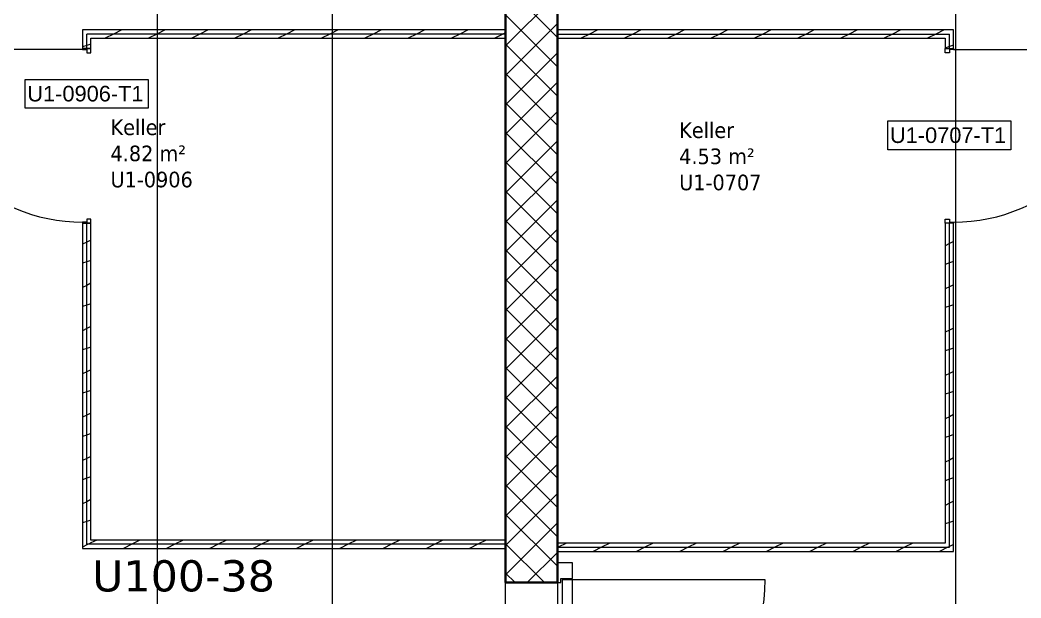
# Model space of a CAD drawing. Extents: x -1907 to 937, y -179 to 966.
# Drawn here: x -819.7 to -723.4, y 766.9 to 822.5 of the extents above; entities that cross this region are included whole.
import ezdxf
from ezdxf.lldxf.tags import DXFTag

# ---------------------------------------------------------------- set-up
doc = ezdxf.new("R2010")
doc.units = 0
doc.layers.get('0').update_dxf_attribs({"lineweight": 13})
for name, color, linetype, lineweight in [('A-AREA-____-IDEN', 7, 'Continuous', 5), ('A-DOOR-____-IDEN', 7, 'Continuous', 5), ('A-DOOR-____-OTLN', 7, 'Continuous', 9), ('A-DOOR-FRAM-MCUT', 7, 'Continuous', 9), ('A-DOOR-OPNG-OTLN', 7, 'Continuous', 9), ('A-WALL-____-MCUT', 7, 'Continuous', 35), ('A-WALL-____-PATT', 7, 'Continuous', 35), ('A-WALL-FNSH-MCUT', 7, 'Continuous', 35), ('S-GRID-____-OTLN', 7, 'Continuous', 5)]:
    doc.layers.add(name, color=color, linetype=linetype, lineweight=lineweight)
doc.styles.get("Standard").update_dxf_attribs({"font": 'arial.ttf'})
tags = doc.linetypes.add('_Rasterlinie_', pattern=[0.375, 0.2, -0.05, 0.075, -0.05]).pattern_tags.tags
tags[10:11] = [DXFTag(74, 4), DXFTag(75, 0), DXFTag(340, '0'), DXFTag(46, 1.0), DXFTag(50, 0.0), DXFTag(44, 0.0), DXFTag(45, 0.0)]
tags[8:9] = [DXFTag(74, 4), DXFTag(75, 0), DXFTag(340, '0'), DXFTag(46, 1.0), DXFTag(50, 0.0), DXFTag(44, 0.0), DXFTag(45, 0.0)]
tags[6:7] = [DXFTag(74, 4), DXFTag(75, 0), DXFTag(340, '0'), DXFTag(46, 1.0), DXFTag(50, 0.0), DXFTag(44, 0.0), DXFTag(45, 0.0)]
tags[4:5] = [DXFTag(74, 4), DXFTag(75, 0), DXFTag(340, '0'), DXFTag(46, 1.0), DXFTag(50, 0.0), DXFTag(44, 0.0), DXFTag(45, 0.0)]
tags = doc.linetypes.add('Strich Punkt fein', pattern=[0.2, 0.1, -0.05, 0, -0.05]).pattern_tags.tags
tags[10:11] = [DXFTag(74, 4), DXFTag(75, 0), DXFTag(340, '0'), DXFTag(46, 1.0), DXFTag(50, 0.0), DXFTag(44, 0.0), DXFTag(45, 0.0)]
tags[8:9] = [DXFTag(74, 4), DXFTag(75, 0), DXFTag(340, '0'), DXFTag(46, 1.0), DXFTag(50, 0.0), DXFTag(44, 0.0), DXFTag(45, 0.0)]
tags[6:7] = [DXFTag(74, 4), DXFTag(75, 0), DXFTag(340, '0'), DXFTag(46, 1.0), DXFTag(50, 0.0), DXFTag(44, 0.0), DXFTag(45, 0.0)]
tags[4:5] = [DXFTag(74, 4), DXFTag(75, 0), DXFTag(340, '0'), DXFTag(46, 1.0), DXFTag(50, 0.0), DXFTag(44, 0.0), DXFTag(45, 0.0)]

# ---------------------------------------------------------------- blocks, each defined once
blk = doc.blocks.new('Referenz-A0UJ2810XE', base_point=(-1920.131, -159.413))
at = {"layer": 'A-DOOR-____-IDEN', "color": 0, "linetype": 'Continuous', "ltscale": 0.13}
for p, q in [((-819.182, 816.786), (-807.342, 816.786)), ((-819.182, 814.006), (-819.182, 816.786)), ((-807.342, 816.786), (-807.342, 814.006)), ((-807.342, 814.006), (-819.182, 814.006)), ((-736.182, 812.786), (-724.342, 812.786)), ((-736.182, 810.006), (-736.182, 812.786)), ((-724.342, 812.786), (-724.342, 810.006)), ((-724.342, 810.006), (-736.182, 810.006))]:
    blk.add_line(p, q, dxfattribs=at)
at = {"layer": 'A-DOOR-____-OTLN', "color": 0, "linetype": 'Continuous', "ltscale": 0.13}
for p, q in [((-767.521, 768.61), (-767.521, 750.09)), ((-766.521, 768.61), (-767.521, 768.61)), ((-766.521, 750.09), (-766.521, 768.61))]:
    blk.add_line(p, q, dxfattribs=at)
at = {"layer": 'A-DOOR-____-OTLN', "color": 0, "linetype": 'Strich Punkt fein', "ltscale": 0.13}
for p, q in [((-772.961, 750.35), (-772.961, 768.35)), ((-767.961, 768.35), (-767.961, 750.35))]:
    blk.add_line(p, q, dxfattribs=at)
at = {"layer": 'A-DOOR-FRAM-MCUT', "color": 0, "linetype": 'Continuous', "ltscale": 0.13}
for p, q in [((-813.661, 819.75), (-813.661, 819.65)), ((-812.861, 819.75), (-813.661, 819.75)), ((-813.661, 819.65), (-813.261, 819.65)), ((-813.261, 819.65), (-813.261, 819.35)), ((-812.861, 819.35), (-812.861, 819.75)), ((-730.661, 819.75), (-729.861, 819.75)), ((-730.661, 819.35), (-730.661, 819.75)), ((-730.261, 819.65), (-730.261, 819.35)), ((-729.861, 819.65), (-730.261, 819.65)), ((-729.861, 819.75), (-729.861, 819.65)), ((-813.261, 819.35), (-812.861, 819.35)), ((-730.261, 819.35), (-730.661, 819.35)), ((-812.861, 803.35), (-813.261, 803.35)), ((-813.261, 803.35), (-813.261, 803.05)), ((-812.861, 802.95), (-812.861, 803.35)), ((-730.661, 803.35), (-730.261, 803.35)), ((-730.661, 802.95), (-730.661, 803.35)), ((-730.261, 803.35), (-730.261, 803.05)), ((-813.661, 803.05), (-813.661, 802.95)), ((-813.261, 803.05), (-813.661, 803.05)), ((-813.661, 802.95), (-812.861, 802.95)), ((-729.861, 802.95), (-730.661, 802.95)), ((-730.261, 803.05), (-729.861, 803.05)), ((-729.861, 803.05), (-729.861, 802.95)), ((-766.521, 770.25), (-767.961, 770.25)), ((-767.961, 770.25), (-767.961, 768.35)), ((-766.521, 768.75), (-766.521, 770.25)), ((-767.661, 768.35), (-767.661, 768.75)), ((-767.661, 768.75), (-766.521, 768.75)), ((-767.961, 768.35), (-767.661, 768.35))]:
    blk.add_line(p, q, dxfattribs=at)
at = {"layer": 'A-DOOR-OPNG-OTLN', "color": 0, "linetype": 'Continuous', "ltscale": 0.13}
for p, q in [((-813.661, 819.65), (-830.261, 819.65)), ((-729.861, 819.65), (-713.261, 819.65)), ((-748.001, 768.61), (-766.521, 768.61))]:
    blk.add_line(p, q, dxfattribs=at)
for centre, major_axis in [((-813.661, 819.65), (-16.6, 0)), ((-729.861, 819.65), (0, -16.6)), ((-766.521, 768.61), (0, -18.52))]:
    blk.add_ellipse(centre, major_axis=major_axis, ratio=1, start_param=0, end_param=1.570796, dxfattribs=at)
at = {"layer": 'A-WALL-____-MCUT', "color": 0, "linetype": 'Continuous', "ltscale": 0.35}
for p, q in [((-772.961, 843.75), (-772.961, 768.35)), ((-767.961, 768.35), (-767.961, 843.75)), ((-772.961, 768.35), (-767.961, 768.35))]:
    blk.add_line(p, q, dxfattribs=at)
at = {"layer": 'A-WALL-____-MCUT', "color": 0, "linetype": 'Continuous', "lineweight": 9, "ltscale": 0.13}
for p, q in [((-813.261, 819.75), (-813.261, 821.15)), ((-772.961, 821.15), (-813.261, 821.15)), ((-767.961, 821.15), (-730.261, 821.15)), ((-730.261, 819.75), (-730.261, 821.15)), ((-813.261, 772.05), (-813.261, 802.95)), ((-730.261, 771.75), (-730.261, 802.95)), ((-772.961, 772.05), (-813.261, 772.05)), ((-767.961, 771.75), (-730.261, 771.75))]:
    blk.add_line(p, q, dxfattribs=at)
at = {"layer": 'A-WALL-____-PATT', "color": 0, "linetype": 'Continuous', "lineweight": 9, "ltscale": 0.13}
for p, q in [((-767.961, 820.834), (-772.961, 825.834)), ((-772.961, 820.004), (-767.961, 825.004)), ((-767.961, 818.006), (-772.961, 823.006)), ((-809.901, 821.55), (-810.701, 821.15)), ((-805.736, 821.55), (-806.536, 821.15)), ((-801.571, 821.55), (-802.371, 821.15)), ((-797.406, 821.55), (-798.206, 821.15)), ((-793.241, 821.55), (-794.041, 821.15)), ((-789.076, 821.55), (-789.876, 821.15)), ((-784.911, 821.55), (-785.711, 821.15)), ((-780.746, 821.55), (-781.546, 821.15)), ((-776.581, 821.55), (-777.381, 821.15)), ((-772.961, 817.176), (-767.961, 822.176)), ((-764.087, 821.55), (-764.887, 821.15)), ((-759.922, 821.55), (-760.722, 821.15)), ((-755.757, 821.55), (-756.557, 821.15)), ((-751.592, 821.55), (-752.392, 821.15)), ((-747.427, 821.55), (-748.227, 821.15)), ((-743.262, 821.55), (-744.062, 821.15)), ((-739.097, 821.55), (-739.897, 821.15)), ((-734.932, 821.55), (-735.732, 821.15)), ((-730.767, 821.55), (-731.567, 821.15)), ((-810.701, 821.15), (-811.501, 820.75)), ((-806.536, 821.15), (-807.336, 820.75)), ((-802.371, 821.15), (-803.171, 820.75)), ((-798.206, 821.15), (-799.006, 820.75)), ((-794.041, 821.15), (-794.841, 820.75)), ((-789.876, 821.15), (-790.676, 820.75)), ((-785.711, 821.15), (-786.511, 820.75)), ((-781.546, 821.15), (-782.346, 820.75)), ((-777.381, 821.15), (-778.181, 820.75)), ((-773.216, 821.15), (-774.016, 820.75)), ((-772.961, 821.278), (-773.216, 821.15)), ((-764.887, 821.15), (-765.687, 820.75)), ((-760.722, 821.15), (-761.522, 820.75)), ((-756.557, 821.15), (-757.357, 820.75)), ((-752.392, 821.15), (-753.192, 820.75)), ((-748.227, 821.15), (-749.027, 820.75)), ((-744.062, 821.15), (-744.862, 820.75)), ((-739.897, 821.15), (-740.697, 820.75)), ((-735.732, 821.15), (-736.532, 820.75)), ((-731.567, 821.15), (-732.367, 820.75)), ((-813.261, 820.042), (-813.661, 819.908)), ((-812.861, 820.175), (-813.261, 820.042)), ((-767.961, 815.177), (-772.961, 820.177)), ((-730.261, 819.944), (-730.661, 819.81)), ((-729.861, 820.077), (-730.261, 819.944)), ((-772.961, 814.347), (-767.961, 819.347)), ((-767.961, 812.349), (-772.961, 817.349)), ((-772.961, 811.519), (-767.961, 816.519)), ((-767.961, 809.52), (-772.961, 814.52)), ((-772.961, 808.69), (-767.961, 813.69)), ((-767.961, 806.692), (-772.961, 811.692)), ((-772.961, 805.862), (-767.961, 810.862)), ((-767.961, 803.863), (-772.961, 808.863)), ((-772.961, 803.034), (-767.961, 808.034)), ((-767.961, 801.035), (-772.961, 806.035)), ((-772.961, 800.205), (-767.961, 805.205)), ((-767.961, 798.207), (-772.961, 803.207)), ((-772.961, 797.377), (-767.961, 802.377)), ((-812.861, 801.328), (-813.261, 801.128)), ((-813.261, 801.128), (-813.661, 800.928)), ((-767.961, 795.378), (-772.961, 800.378)), ((-730.261, 800.979), (-730.661, 800.779)), ((-729.861, 801.179), (-730.261, 800.979)), ((-772.961, 794.548), (-767.961, 799.548)), ((-813.261, 799.218), (-813.661, 799.085)), ((-812.861, 799.351), (-813.261, 799.218)), ((-730.261, 799.12), (-730.661, 798.987)), ((-729.861, 799.253), (-730.261, 799.12)), ((-767.961, 792.55), (-772.961, 797.55)), ((-813.261, 796.963), (-813.661, 796.763)), ((-812.861, 797.163), (-813.261, 796.963)), ((-772.961, 791.72), (-767.961, 796.72)), ((-730.261, 796.814), (-730.661, 796.614)), ((-729.861, 797.014), (-730.261, 796.814)), ((-813.261, 795.053), (-813.661, 794.92)), ((-812.861, 795.187), (-813.261, 795.053)), ((-767.961, 789.721), (-772.961, 794.721)), ((-730.261, 794.955), (-730.661, 794.822)), ((-729.861, 795.089), (-730.261, 794.955)), ((-772.961, 788.891), (-767.961, 793.891)), ((-813.261, 792.798), (-813.661, 792.598)), ((-812.861, 792.998), (-813.261, 792.798)), ((-730.261, 792.649), (-730.661, 792.449)), ((-729.861, 792.849), (-730.261, 792.649)), ((-767.961, 786.893), (-772.961, 791.893)), ((-813.261, 790.889), (-813.661, 790.755)), ((-812.861, 791.022), (-813.261, 790.889)), ((-772.961, 786.063), (-767.961, 791.063)), ((-730.261, 790.791), (-730.661, 790.657)), ((-729.861, 790.924), (-730.261, 790.791)), ((-812.861, 788.833), (-813.261, 788.633)), ((-767.961, 784.064), (-772.961, 789.064)), ((-813.261, 788.633), (-813.661, 788.433)), ((-772.961, 783.235), (-767.961, 788.235)), ((-730.261, 788.484), (-730.661, 788.284)), ((-729.861, 788.684), (-730.261, 788.484)), ((-812.861, 786.857), (-813.261, 786.724)), ((-813.261, 786.724), (-813.661, 786.591)), ((-767.961, 781.236), (-772.961, 786.236)), ((-730.261, 786.626), (-730.661, 786.493)), ((-729.861, 786.759), (-730.261, 786.626)), ((-772.961, 780.406), (-767.961, 785.406)), ((-813.261, 784.468), (-813.661, 784.268)), ((-812.861, 784.668), (-813.261, 784.468)), ((-730.261, 784.319), (-730.661, 784.119)), ((-729.861, 784.519), (-730.261, 784.319)), ((-767.961, 778.408), (-772.961, 783.408)), ((-813.261, 782.559), (-813.661, 782.426)), ((-812.861, 782.693), (-813.261, 782.559)), ((-772.961, 777.578), (-767.961, 782.578)), ((-730.261, 782.461), (-730.661, 782.328)), ((-729.861, 782.594), (-730.261, 782.461)), ((-813.261, 780.303), (-813.661, 780.103)), ((-812.861, 780.503), (-813.261, 780.303)), ((-767.961, 775.579), (-772.961, 780.579)), ((-730.261, 780.154), (-730.661, 779.954)), ((-729.861, 780.354), (-730.261, 780.154)), ((-772.961, 774.749), (-767.961, 779.749)), ((-813.261, 778.394), (-813.661, 778.261)), ((-812.861, 778.528), (-813.261, 778.394)), ((-730.261, 778.296), (-730.661, 778.163)), ((-729.861, 778.43), (-730.261, 778.296)), ((-767.961, 772.751), (-772.961, 777.751)), ((-812.861, 776.338), (-813.261, 776.138)), ((-772.961, 771.921), (-767.961, 776.921)), ((-813.261, 776.138), (-813.661, 775.938)), ((-730.261, 775.989), (-730.661, 775.789)), ((-729.861, 776.189), (-730.261, 775.989)), ((-812.861, 774.363), (-813.261, 774.23)), ((-767.961, 769.922), (-772.961, 774.922)), ((-813.261, 774.23), (-813.661, 774.096)), ((-772.961, 769.092), (-767.961, 774.092)), ((-730.261, 774.132), (-730.661, 773.998)), ((-729.861, 774.265), (-730.261, 774.132)), ((-812.308, 772.45), (-812.861, 772.173)), ((-808.143, 772.45), (-808.943, 772.05)), ((-803.978, 772.45), (-804.778, 772.05)), ((-799.813, 772.45), (-800.613, 772.05)), ((-795.648, 772.45), (-796.448, 772.05)), ((-791.483, 772.45), (-792.283, 772.05)), ((-787.318, 772.45), (-788.118, 772.05)), ((-783.153, 772.45), (-783.953, 772.05)), ((-778.989, 772.45), (-779.789, 772.05)), ((-774.824, 772.45), (-775.624, 772.05)), ((-813.261, 771.973), (-813.661, 771.773)), ((-813.108, 772.05), (-813.26, 771.974)), ((-812.861, 772.173), (-813.108, 772.05)), ((-808.943, 772.05), (-809.743, 771.65)), ((-804.778, 772.05), (-805.578, 771.65)), ((-800.613, 772.05), (-801.413, 771.65)), ((-796.448, 772.05), (-797.248, 771.65)), ((-792.283, 772.05), (-793.083, 771.65)), ((-788.118, 772.05), (-788.918, 771.65)), ((-783.953, 772.05), (-784.753, 771.65)), ((-779.789, 772.05), (-780.589, 771.65)), ((-775.624, 772.05), (-776.424, 771.65)), ((-769.218, 768.35), (-772.961, 772.094)), ((-767.894, 771.75), (-767.961, 771.716)), ((-767.094, 772.15), (-767.894, 771.75)), ((-763.729, 771.75), (-764.529, 771.35)), ((-762.929, 772.15), (-763.729, 771.75)), ((-759.564, 771.75), (-760.364, 771.35)), ((-758.764, 772.15), (-759.564, 771.75)), ((-755.399, 771.75), (-756.199, 771.35)), ((-754.599, 772.15), (-755.399, 771.75)), ((-751.234, 771.75), (-752.034, 771.35)), ((-750.434, 772.15), (-751.234, 771.75)), ((-747.069, 771.75), (-747.869, 771.35)), ((-746.269, 772.15), (-747.069, 771.75)), ((-742.904, 771.75), (-743.704, 771.35)), ((-742.104, 772.15), (-742.904, 771.75)), ((-738.739, 771.75), (-739.539, 771.35)), ((-737.939, 772.15), (-738.739, 771.75)), ((-734.575, 771.75), (-735.375, 771.35)), ((-733.775, 772.15), (-734.575, 771.75)), ((-730.41, 771.75), (-731.21, 771.35)), ((-730.261, 771.824), (-730.41, 771.75)), ((-729.861, 772.024), (-730.261, 771.824)), ((-770.875, 768.35), (-767.961, 771.264)), ((-772.046, 768.35), (-772.961, 769.265)), ((-768.047, 768.35), (-767.961, 768.436))]:
    blk.add_line(p, q, dxfattribs=at)
at = {"layer": 'A-WALL-FNSH-MCUT', "color": 0, "linetype": 'Continuous', "lineweight": 9, "ltscale": 0.13}
for p, q in [((-813.661, 821.55), (-813.661, 819.75)), ((-772.961, 821.55), (-813.661, 821.55)), ((-729.861, 821.55), (-767.961, 821.55)), ((-729.861, 819.75), (-729.861, 821.55)), ((-812.861, 819.75), (-812.861, 820.75)), ((-812.861, 820.75), (-772.961, 820.75)), ((-767.961, 820.75), (-730.661, 820.75)), ((-730.661, 820.75), (-730.661, 819.75)), ((-813.661, 819.75), (-812.861, 819.75)), ((-730.661, 819.75), (-729.861, 819.75)), ((-813.661, 802.95), (-813.661, 771.65)), ((-812.861, 802.95), (-813.661, 802.95)), ((-812.861, 772.45), (-812.861, 802.95)), ((-730.661, 802.95), (-730.661, 772.15)), ((-729.861, 802.95), (-730.661, 802.95)), ((-729.861, 771.35), (-729.861, 802.95)), ((-772.961, 772.45), (-812.861, 772.45)), ((-813.661, 771.65), (-772.961, 771.65)), ((-730.661, 772.15), (-767.961, 772.15)), ((-767.961, 771.35), (-729.861, 771.35))]:
    blk.add_line(p, q, dxfattribs=at)
at = {"layer": 'S-GRID-____-OTLN', "color": 0, "linetype": '_Rasterlinie_', "ltscale": 0.13}
for p, q in [((-806.461, 186.65), (-806.461, 950.472)), ((-789.661, 950.472), (-789.661, 577.142)), ((-729.661, 186.65), (-729.661, 950.472))]:
    blk.add_line(p, q, dxfattribs=at)
at = {"layer": 'A-AREA-____-IDEN', "color": 0, "linetype": 'Continuous', "ltscale": 0.13, "attachment_point": 1}
for s, insert, char_height in [('{\\W0.9;\\fVerdana;Keller}', (-810.979, 812.929), 1.5), ('{\\W0.9;\\fVerdana;Keller}', (-756.262, 812.646), 1.5), ('{\\W0.9;\\fVerdana;4.82 m²}', (-810.979, 810.415), 1.5), ('{\\W0.9;\\fVerdana;4.53 m²}', (-756.262, 810.132), 1.5), ('{\\W0.9;\\fVerdana;U1-0906}', (-810.979, 807.902), 1.5), ('{\\W0.9;\\fVerdana;U1-0707}', (-756.262, 807.619), 1.5), ('{\\fVerdana;U100-38}', (-812.747, 770.507), 3)]:
    blk.add_mtext(s, dxfattribs=dict(at, insert=insert, char_height=char_height))
at = {"layer": 'A-DOOR-____-IDEN', "color": 0, "linetype": 'Continuous', "ltscale": 0.13, "char_height": 1.5, "attachment_point": 1}
for s, insert in [('{\\fArial;U1-0906-T1}', (-818.982, 816.168)), ('{\\fArial;U1-0707-T1}', (-735.982, 812.168))]:
    blk.add_mtext(s, dxfattribs=dict(at, insert=insert))

msp = doc.modelspace()

# ---------------------------------------------------------------- block references
at = {"color": 9, "lineweight": 25, "ltscale": 0.25, "true_color": 0xc0c0c0}
msp.add_blockref('Referenz-A0UJ2810XE', (-1920.131, -159.413), dxfattribs=at)

doc.saveas('drawing.dxf')
